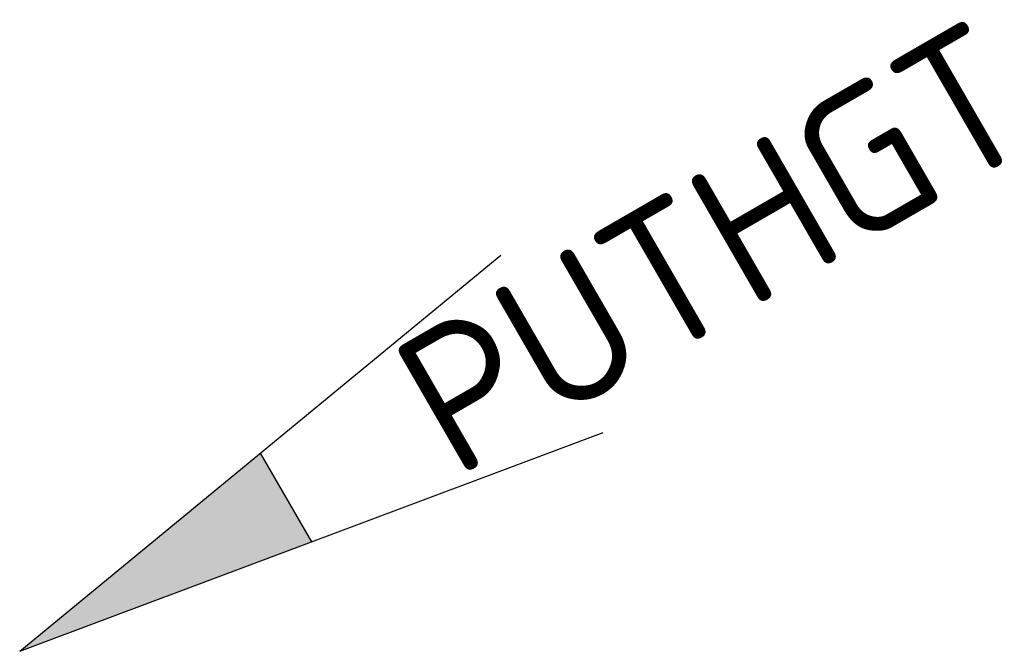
# Model space of a CAD drawing. Extents: x 0 to 12.4, y 0 to 7.9.
import ezdxf
from ezdxf.enums import TextEntityAlignment as Align

# ---------------------------------------------------------------- set-up
doc = ezdxf.new("R2010")
doc.units = 0
doc.header["$LTSCALE"] = 0.2
doc.styles.add('NLCS-ISO', font='NLCS-ISO.ttf')

msp = doc.modelspace()

# ---------------------------------------------------------------- hatches: boundary and pattern name
h = msp.add_hatch(color=256)
h.dxf.hatch_style = 1
h.paths.add_polyline_path([(3.019, 2.485), (0, 0), (3.662, 1.372)])

# ---------------------------------------------------------------- linework, layer by layer
for p, q in [((0, 0), (6.038, 4.971)), ((0, 0), (7.324, 2.744)), ((3.019, 2.485), (3.662, 1.372))]:
    msp.add_line(p, q)

# ---------------------------------------------------------------- texts
at = {"style": 'NLCS-ISO'}
msp.add_attdef('PUTHGT', text='0.00', height=1.8, rotation=30, dxfattribs=at).set_placement((5.017, 2.93), align=Align.MIDDLE_LEFT)

doc.saveas('drawing.dxf')
